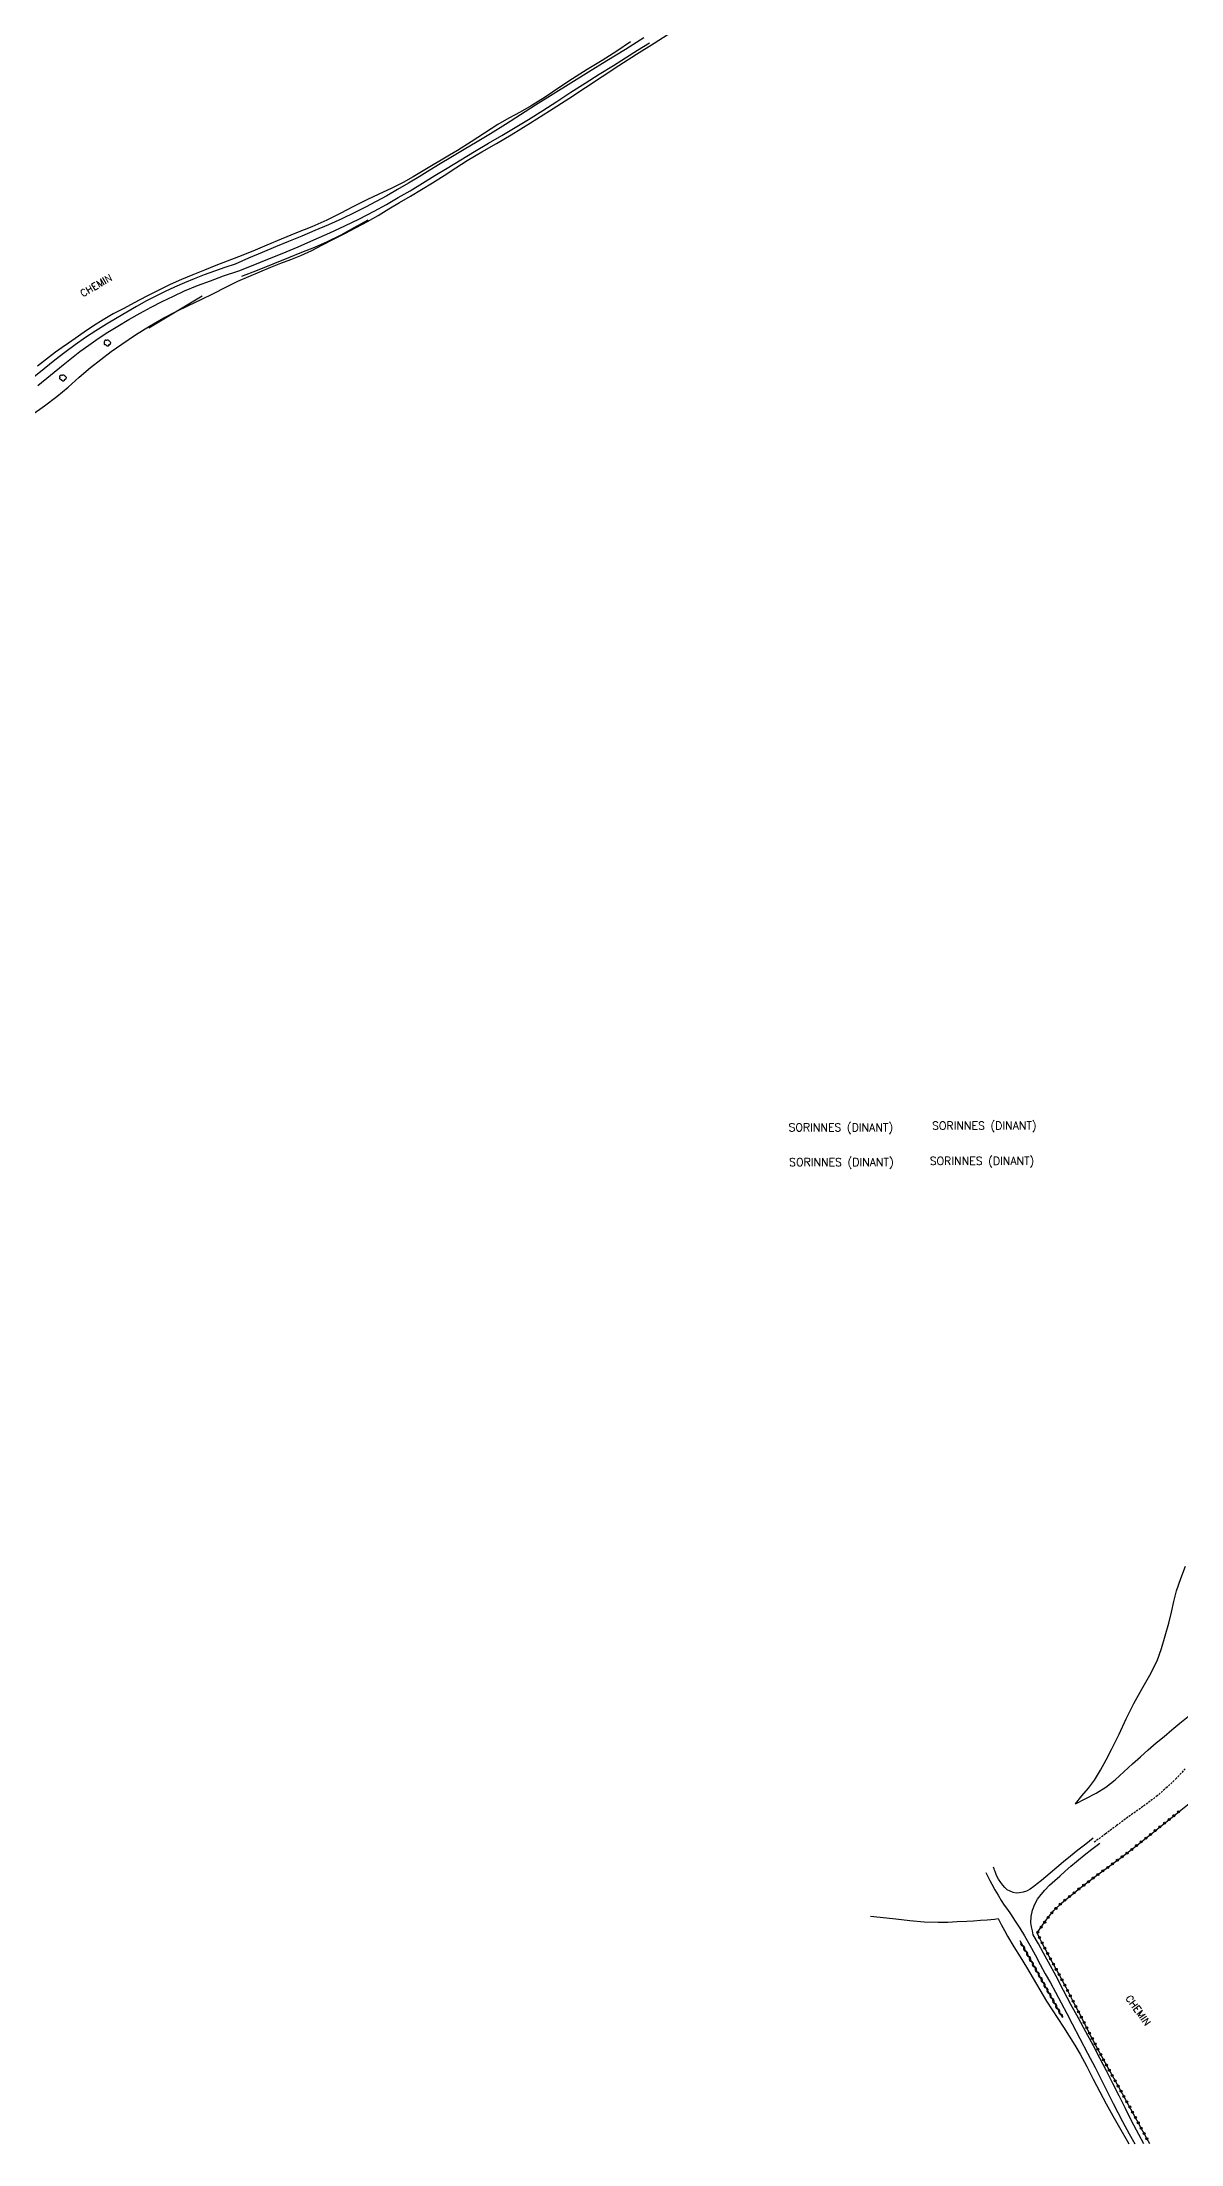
# Model space of a CAD drawing. Header units: millimetres. Extents: x 192000 to 193000, y 106000 to 107000.
# Drawn here: x 192282 to 192567, y 106000 to 106525 of the extents above; entities that cross this region are included whole.
import ezdxf
from ezdxf.enums import TextEntityAlignment as Align

# ---------------------------------------------------------------- set-up
doc = ezdxf.new("R2010")
doc.units = ezdxf.units.MM
doc.linetypes.add('DASHED', pattern=[0.75, 0.5, -0.25])
doc.layers.get('0').update_dxf_attribs({"linetype": 'CONTINUOUS'})
for name, color, linetype in [('W0070', 7, 'DASHED'), ('W0071', 7, 'CONTINUOUS'), ('W0211', 2, 'CONTINUOUS'), ('W0214', 2, 'CONTINUOUS'), ('W0300', 7, 'CONTINUOUS'), ('W0310', 3, 'CONTINUOUS'), ('W0323', 7, 'CONTINUOUS'), ('W0330', 7, 'CONTINUOUS'), ('W0980', 7, 'CONTINUOUS'), ('W0989', 7, 'CONTINUOUS')]:
    doc.layers.add(name, color=color, linetype=linetype)
doc.styles.get("Standard").update_dxf_attribs({"font": 'romans.shx', "width": 0.85})

# ---------------------------------------------------------------- blocks, each defined once
blk = doc.blocks.new('T300')
for p, q in [((-0.8, 0.51), (-0.86, 0.34)), ((-0.86, 0.34), (-0.86, 0.17)), ((-0.86, 0.17), (-0.74, 0.06)), ((-0.69, 0.63), (-0.8, 0.51)), ((-0.8, -0.06), (-0.74, 0.06)), ((-0.74, 0.06), (-0.69, 0.11)), ((-0.57, 0.69), (-0.69, 0.63)), ((-0.46, 0.69), (-0.57, 0.69)), ((-0.29, 0.63), (-0.46, 0.69)), ((-0.29, 0.63), (-0.17, 0.74)), ((-0.23, 0.57), (-0.29, 0.63)), ((-0.17, 0.74), (-0.06, 0.8)), ((-0.06, 0.8), (0.06, 0.8)), ((0.06, 0.8), (0.23, 0.74)), ((0.23, 0.74), (0.34, 0.63)), ((0.34, 0.63), (0.4, 0.51)), ((0.46, 0.46), (0.34, 0.46)), ((0.4, 0.51), (0.4, 0.46)), ((0.57, 0.4), (0.46, 0.46)), ((0.57, 0.4), (0.69, 0.29)), ((0.69, 0.29), (0.74, 0.17)), ((0.74, 0.06), (0.69, -0.17)), ((0.74, 0.17), (0.74, 0.06)), ((-0.8, -0.17), (-0.8, -0.06)), ((-0.8, -0.23), (-0.8, -0.17)), ((-0.74, -0.34), (-0.8, -0.23)), ((-0.69, -0.4), (-0.74, -0.34)), ((-0.51, -0.46), (-0.69, -0.4)), ((-0.4, -0.46), (-0.51, -0.46)), ((-0.4, -0.46), (-0.34, -0.46)), ((-0.34, -0.46), (-0.34, -0.4)), ((-0.34, -0.51), (-0.34, -0.46)), ((-0.29, -0.63), (-0.34, -0.51)), ((-0.17, -0.74), (-0.29, -0.63)), ((-0.06, -0.8), (-0.17, -0.74)), ((0.06, -0.8), (-0.06, -0.8)), ((0.17, -0.74), (0.06, -0.8)), ((0.23, -0.69), (0.17, -0.74)), ((0.29, -0.46), (0.23, -0.46)), ((0.29, -0.63), (0.23, -0.69)), ((0.46, -0.4), (0.29, -0.46)), ((0.34, -0.51), (0.29, -0.63)), ((0.34, -0.51), (0.34, -0.46)), ((0.57, -0.34), (0.46, -0.4)), ((0.63, -0.29), (0.57, -0.34)), ((0.69, -0.17), (0.63, -0.29))]:
    blk.add_line(p, q)
blk = doc.blocks.new('t323o')
at = {"color": 0, "linetype": 'Continuous'}
for radius in [0.25, 0.15]:
    blk.add_circle((0, 0), radius, dxfattribs=at)
blk = doc.blocks.new('t310o')
at = {"color": 0, "linetype": 'Continuous'}
for centre, start, end in [((-0.5, 0.38), 216.8699, 323.1304), ((0.5, -0.37), 36.8699, 143.1303)]:
    blk.add_arc(centre, 0.625, start, end, dxfattribs=at)

msp = doc.modelspace()

# ---------------------------------------------------------------- linework, layer by layer
at = {"layer": 'W0070'}
msp.add_lwpolyline([(192567.75, 106093.76), (192565.55, 106091.39), (192563.2, 106089.15), (192560.76, 106087.02), (192558.37, 106085.17), (192555.89, 106083.42), (192553.41, 106081.66), (192550.6, 106079.58), (192547.8, 106077.48), (192544.99, 106075.38)], dxfattribs=at)
at = {"layer": 'W0071'}
for points in [[(192432.41, 106526.32), (192427.81, 106523.46), (192423.2, 106520.61), (192418.6, 106517.76), (192414.18, 106515.01), (192409.76, 106512.26), (192405.35, 106509.49), (192401.6, 106507.1), (192397.85, 106504.7), (192394.08, 106502.35), (192390.79, 106500.38), (192387.49, 106498.43), (192384.19, 106496.48), (192381.55, 106494.87), (192378.91, 106493.26), (192376.27, 106491.65), (192373.58, 106490.04), (192370.89, 106488.45), (192368.17, 106486.89), (192365.55, 106485.44), (192362.9, 106484.03), (192360.23, 106482.67), (192356.93, 106481.12), (192353.58, 106479.64), (192350.21, 106478.19), (192346.94, 106476.81), (192343.65, 106475.46), (192340.37, 106474.1), (192337, 106472.68), (192333.64, 106471.26), (192330.28, 106469.83)], [(192331.22, 106468.12), (192334.82, 106469.56), (192338.43, 106471), (192342.02, 106472.47), (192346.02, 106474.14), (192349.99, 106475.85), (192353.94, 106477.61), (192357.68, 106479.36), (192361.4, 106481.16), (192365.07, 106483.05), (192368.08, 106484.7), (192371.05, 106486.41), (192374.01, 106488.15), (192377.11, 106490.02), (192380.2, 106491.92), (192383.29, 106493.81), (192386.72, 106495.88), (192390.15, 106497.94), (192393.6, 106500), (192396.94, 106501.96), (192400.29, 106503.92), (192403.62, 106505.92), (192407.16, 106508.17), (192410.67, 106510.47), (192414.19, 106512.76), (192417.73, 106515.01), (192421.29, 106517.25), (192424.84, 106519.48), (192427.85, 106521.36), (192430.86, 106523.25), (192433.87, 106525.13)], [(192330.28, 106469.83), (192327.7, 106468.94), (192325.12, 106468.04), (192322.55, 106467.1), (192320.06, 106466.12), (192317.59, 106465.1), (192315.13, 106464.02), (192312.78, 106462.94), (192310.45, 106461.8), (192308.14, 106460.62), (192305.67, 106459.24), (192303.24, 106457.81), (192300.81, 106456.35), (192298.13, 106454.77), (192295.46, 106453.16), (192292.85, 106451.48), (192290.27, 106449.65), (192287.75, 106447.73), (192285.25, 106445.78), (192282.59, 106443.67), (192279.97, 106441.53)], [(192280.98, 106439.5), (192284.12, 106442.06), (192287.27, 106444.59), (192289.39, 106446.28), (192291.51, 106447.95), (192293.68, 106449.57), (192296.07, 106451.21), (192298.51, 106452.79), (192300.98, 106454.32), (192303.73, 106455.95), (192306.51, 106457.52), (192309.33, 106459.04), (192312.07, 106460.46), (192314.85, 106461.82), (192317.66, 106463.11), (192320.86, 106464.42), (192324.11, 106465.64), (192327.36, 106466.85), (192331.22, 106468.12)], [(192544.77, 106076.41), (192542.86, 106074.92), (192540.94, 106073.44), (192539.05, 106071.93), (192537.34, 106070.53), (192535.65, 106069.12), (192533.96, 106067.7), (192532.89, 106066.78), (192531.83, 106065.87), (192530.73, 106064.99), (192529.88, 106064.32), (192529.02, 106063.68), (192528.09, 106063.19), (192527.24, 106062.9), (192526.35, 106062.72), (192525.48, 106062.71), (192524.71, 106062.87), (192523.96, 106063.16), (192523.27, 106063.55), (192522.66, 106064.06), (192522.12, 106064.67), (192521.64, 106065.32), (192521.08, 106066.19), (192520.6, 106067.11), (192520.21, 106068.07), (192520.09, 106068.42), (192519.98, 106068.78), (192519.86, 106069.14)], [(192529.77, 106052.28), (192529.54, 106053.27), (192529.32, 106054.26), (192529.19, 106055.25), (192529.27, 106056.83), (192529.61, 106058.41), (192530.15, 106059.9), (192530.85, 106061.14), (192531.73, 106062.31), (192532.67, 106063.42), (192533.85, 106064.66), (192535.12, 106065.82), (192536.4, 106066.96), (192537.76, 106068.2), (192539.15, 106069.42), (192540.55, 106070.62), (192542.47, 106072.16), (192544.42, 106073.66), (192546.36, 106075.16)], [(192517.94, 106067.81), (192518.42, 106066.83), (192518.91, 106065.86), (192519.41, 106064.9), (192520.16, 106063.52), (192520.95, 106062.17), (192521.77, 106060.84), (192522.52, 106059.72), (192523.29, 106058.61), (192524.05, 106057.5), (192525.24, 106055.7), (192526.42, 106053.89), (192527.55, 106052.05), (192528.91, 106049.66), (192530.21, 106047.23), (192531.51, 106044.81), (192532.77, 106042.52), (192534.04, 106040.23), (192535.3, 106037.94), (192536.71, 106035.29), (192538.12, 106032.64), (192539.52, 106029.99), (192541.43, 106026.36), (192543.34, 106022.73), (192545.23, 106019.08), (192547.51, 106014.6), (192549.77, 106010.1), (192552.07, 106005.62), (192553.75, 106002.5), (192555.11, 106000)], [(192557.43, 106000), (192556.15, 106002.38), (192554.35, 106005.79), (192552.78, 106008.89), (192551.23, 106012), (192549.66, 106015.1), (192548.05, 106018.26), (192546.43, 106021.4), (192544.79, 106024.54), (192542.93, 106027.99), (192541.06, 106031.43), (192539.19, 106034.87), (192537.34, 106038.38), (192535.49, 106041.91), (192533.61, 106045.42), (192532.34, 106047.71), (192531.06, 106049.99), (192529.77, 106052.28)]]:
    msp.add_lwpolyline(points, dxfattribs=at)
at = {"layer": 'W0211'}
for points in [[(192330.99, 106465.5), (192333.73, 106466.7), (192336.47, 106467.9), (192339.22, 106469.06), (192341.71, 106470.01), (192344.22, 106470.94), (192346.69, 106471.94), (192349.43, 106473.23), (192352.13, 106474.62), (192354.83, 106476.01), (192357.7, 106477.46), (192360.56, 106478.93), (192363.39, 106480.45), (192366.07, 106481.99), (192368.73, 106483.58), (192371.39, 106485.18), (192374.13, 106486.8), (192376.87, 106488.43), (192379.6, 106490.08), (192382.52, 106491.94), (192385.42, 106493.83), (192388.31, 106495.73)], [(192385.9, 106498.21), (192383.86, 106497), (192381.82, 106495.79), (192379.78, 106494.59), (192377.29, 106493.1), (192374.79, 106491.62), (192372.26, 106490.21), (192369.27, 106488.71), (192366.24, 106487.31), (192363.21, 106485.88), (192359.88, 106484.19), (192356.56, 106482.46), (192353.2, 106480.81), (192349.43, 106479.16), (192345.61, 106477.6), (192341.8, 106476.05), (192338.23, 106474.56), (192334.67, 106473.07), (192331.11, 106471.59)], [(192331.11, 106471.59), (192328.27, 106470.51), (192325.44, 106469.43), (192322.62, 106468.32), (192319.74, 106467.16), (192316.88, 106465.97), (192314.05, 106464.71), (192311.02, 106463.24), (192308.02, 106461.68), (192305.04, 106460.1), (192302.43, 106458.73), (192299.83, 106457.35), (192297.27, 106455.88), (192294.91, 106454.39), (192292.58, 106452.82), (192290.28, 106451.22), (192288.64, 106450.08), (192287.02, 106448.93), (192285.42, 106447.76), (192283.16, 106446.05), (192280.92, 106444.3)], [(192279.45, 106432.15), (192282.61, 106434.37), (192285.7, 106436.69), (192288.54, 106439.09), (192291.31, 106441.58), (192294.14, 106444), (192296.7, 106446), (192299.31, 106447.95), (192301.96, 106449.83), (192305.39, 106452.13), (192308.88, 106454.33), (192312.45, 106456.39), (192315.53, 106457.99), (192318.67, 106459.49), (192321.81, 106460.99), (192324.87, 106462.49), (192327.93, 106464), (192330.99, 106465.5)], [(192540.32, 106085.02), (192542.89, 106086.36), (192545.46, 106087.7), (192547.91, 106089.21), (192550.21, 106091.03), (192552.39, 106093.02), (192554.56, 106095.01), (192556.54, 106096.75), (192558.52, 106098.5), (192560.51, 106100.23), (192562.46, 106101.87), (192564.42, 106103.51), (192566.39, 106105.14), (192569.29, 106107.48)]]:
    msp.add_lwpolyline(points, dxfattribs=at)
at = {"layer": 'W0214'}
msp.add_lwpolyline([(192540.32, 106085.02), (192541.93, 106086.97), (192543.55, 106088.92), (192545.05, 106090.94), (192546.58, 106093.4), (192547.96, 106095.97), (192549.3, 106098.56), (192551.2, 106102.38), (192553.01, 106106.24), (192554.88, 106110.08), (192556.87, 106113.62), (192558.92, 106117.13), (192560.7, 106120.76), (192561.82, 106123.85), (192562.76, 106127.01), (192563.62, 106130.19), (192564.27, 106132.88), (192564.87, 106135.58), (192565.56, 106138.26), (192566.62, 106141.35), (192567.82, 106144.4)], dxfattribs=at)
at = {"layer": 'W0300'}
for points in [[(192331.98, 106466.77), (192335.88, 106468.33), (192339.78, 106469.89), (192343.68, 106471.46), (192346.94, 106472.75), (192350.2, 106474.04), (192353.4, 106475.44), (192356.82, 106477.16), (192360.17, 106479.01), (192363.53, 106480.86)], [(192322.05, 106461.76), (192308.74, 106453.79)]]:
    msp.add_lwpolyline(points, dxfattribs=at)
at = {"layer": 'W0310'}
msp.add_lwpolyline([(192526.38, 106050.81), (192536.94, 106031.84)], dxfattribs=at)
at = {"layer": 'W0323'}
msp.add_lwpolyline([(192558.87, 106000), (192557.63, 106002.3), (192555.65, 106005.97), (192553.65, 106009.64), (192551.56, 106013.41), (192549.45, 106017.18), (192547.37, 106020.96), (192545.43, 106024.62), (192543.52, 106028.3), (192541.62, 106031.98), (192539.83, 106035.45), (192538.04, 106038.91), (192536.22, 106042.36), (192534.99, 106044.61), (192533.75, 106046.86), (192532.54, 106049.13), (192531.94, 106050.33), (192531.36, 106051.54), (192530.77, 106052.74), (192532.1, 106054.64), (192533.43, 106056.54), (192534.87, 106058.33), (192536.91, 106060.3), (192539.13, 106062.11), (192541.38, 106063.89), (192545.26, 106066.87), (192549.23, 106069.74), (192553.15, 106072.66), (192556.53, 106075.32), (192559.89, 106078.02), (192563.25, 106080.71), (192566.2, 106083.07), (192569.16, 106085.41)], dxfattribs=at)
at = {"layer": 'W0330'}
for points in [[(192388.31, 106495.73), (192391.97, 106497.85), (192395.63, 106499.97), (192399.27, 106502.13), (192404.1, 106505.09), (192408.89, 106508.12), (192413.66, 106511.19), (192417.84, 106513.92), (192422.01, 106516.68), (192426.18, 106519.42), (192430.59, 106522.25), (192435.01, 106525.06), (192439.42, 106527.87)], [(192429.14, 106525.32), (192425.68, 106523.06), (192422, 106520.72), (192418.3, 106518.4), (192414.62, 106516.07), (192411.18, 106513.82), (192407.74, 106511.56), (192404.26, 106509.38), (192401.5, 106507.79), (192398.72, 106506.25), (192395.96, 106504.66), (192392.58, 106502.56), (192389.24, 106500.39), (192385.9, 106498.21)], [(192489.12, 106056.95), (192491.46, 106056.66), (192495.39, 106056.23), (192498.92, 106055.87), (192502.46, 106055.55), (192506.01, 106055.4), (192508.38, 106055.44), (192510.75, 106055.56), (192513.12, 106055.7), (192514.83, 106055.79), (192516.54, 106055.9), (192518.24, 106056.04), (192519.16, 106056.12), (192520.07, 106056.22), (192520.98, 106056.32), (192521.76, 106054.84), (192522.54, 106053.36), (192523.34, 106051.89), (192524.89, 106049.29), (192526.51, 106046.73), (192528.11, 106044.16), (192529.77, 106041.34), (192531.41, 106038.51), (192533.09, 106035.71), (192534.48, 106033.54), (192535.9, 106031.39), (192537.3, 106029.22), (192538.71, 106026.98), (192540.11, 106024.72), (192541.45, 106022.43), (192543.15, 106019.33), (192544.77, 106016.18), (192546.4, 106013.04), (192548.02, 106010.05), (192549.65, 106007.07), (192551.3, 106004.11), (192553.21, 106000.78), (192553.67, 106000)]]:
    msp.add_lwpolyline(points, dxfattribs=at)

# ---------------------------------------------------------------- block references
at = {"layer": 'W0300'}
for p in [(192298.4, 106450.07), (192287.29, 106441.34)]:
    msp.add_blockref('T300', p, dxfattribs=at)
at = {"layer": 'W0310', "rotation": 299.1184223919549}
for p in [(192527.11, 106049.5), (192527.84, 106048.19), (192528.57, 106046.88), (192529.3, 106045.57), (192530.03, 106044.26), (192530.76, 106042.95), (192531.49, 106041.64), (192532.22, 106040.33), (192532.95, 106039.02), (192533.68, 106037.71), (192534.41, 106036.4), (192535.14, 106035.09), (192535.87, 106033.78), (192536.6, 106032.47)]:
    msp.add_blockref('t310o', p, dxfattribs=at)
at = {"layer": 'W0323'}
for p, rotation in [((192561.4, 106079.23), 38.67020449775821), ((192562.57, 106080.17), 38.67020449775821), ((192563.74, 106081.11), 38.58161307009647), ((192564.92, 106082.04), 38.58161307009647), ((192566.09, 106082.98), 38.58161307009647), ((192555.55, 106074.55), 38.23350823741237), ((192556.72, 106075.48), 38.82198334115657), ((192557.89, 106076.42), 38.82198334115657), ((192559.06, 106077.36), 38.82198334115657), ((192560.23, 106078.3), 38.67020449775821), ((192548.37, 106069.12), 35.95253208449241), ((192549.58, 106070), 36.61942332999097), ((192550.78, 106070.9), 36.61942332999097), ((192551.99, 106071.79), 36.61942332999097), ((192553.19, 106072.69), 38.23350823741237), ((192554.37, 106073.62), 38.23350823741237), ((192541.17, 106063.72), 38.26288224517707), ((192542.36, 106064.64), 37.54217100506007), ((192543.55, 106065.55), 37.54217100506007), ((192544.74, 106066.46), 37.54217100506007), ((192545.94, 106067.36), 35.95253208449241), ((192547.15, 106068.24), 35.95253208449241), ((192535.44, 106058.88), 44.02994503755085), ((192536.52, 106059.93), 44.02994503755085), ((192537.66, 106060.91), 39.19088805593449), ((192538.82, 106061.86), 39.19088805593449), ((192539.99, 106062.79), 38.26288224517707), ((192531.76, 106054.16), 55.01405506179042), ((192532.62, 106055.39), 54.99987659050532), ((192533.49, 106056.61), 51.08362778822308), ((192534.43, 106057.78), 51.08362778822308), ((192530.9, 106052.93), 55.01405506179042), ((192531.32, 106051.6), 116.010839774132), ((192531.98, 106050.26), 116.5459334673887), ((192532.66, 106048.92), 117.9216191561602), ((192533.36, 106047.59), 117.9216191561602), ((192534.07, 106046.27), 118.9397830511989), ((192534.8, 106044.96), 118.9397830511989), ((192535.52, 106043.64), 118.6496094918688), ((192536.24, 106042.33), 117.7284241971759), ((192536.94, 106041), 117.7284241971759), ((192537.63, 106039.67), 117.7284241971759), ((192538.33, 106038.34), 117.3341199702278), ((192539.02, 106037.01), 117.3341199702278), ((192539.71, 106035.68), 117.3341199702278), ((192540.39, 106034.34), 117.3471751022269), ((192541.08, 106033.01), 117.3471751022269), ((192541.77, 106031.68), 117.3871264549811), ((192542.46, 106030.35), 117.3871264549811), ((192543.15, 106029.02), 117.3871264549811), ((192543.84, 106027.68), 117.4302938265959), ((192544.53, 106026.35), 117.4302938265959), ((192545.23, 106025.02), 117.4302938265959), ((192545.92, 106023.69), 117.9066130074574), ((192546.63, 106022.37), 117.9066130074574), ((192547.33, 106021.04), 117.9066130074574), ((192548.05, 106019.73), 118.7630841200388), ((192548.77, 106018.41), 118.7630841200388), ((192549.49, 106017.1), 119.257171259796), ((192550.23, 106015.79), 119.257171259796), ((192550.96, 106014.48), 119.257171259796), ((192551.69, 106013.17), 119.0481552123528), ((192552.42, 106011.86), 119.0481552123528), ((192553.15, 106010.55), 119.0481552123528), ((192553.87, 106009.24), 118.5721303404364), ((192554.59, 106007.92), 118.5721303404364), ((192555.31, 106006.6), 118.5721303404364), ((192556.02, 106005.28), 118.3574538730969), ((192556.74, 106003.96), 118.3574538730969), ((192557.45, 106002.64), 118.3574538730969), ((192558.16, 106001.32), 118.2775203378688)]:
    msp.add_blockref('t323o', p, dxfattribs=dict(at, rotation=rotation))

# ---------------------------------------------------------------- texts
at = {"layer": 'W0980'}
for p in [(192481.67, 106253.92), (192517.54, 106254.35), (192481.82, 106245.24), (192516.96, 106245.53)]:
    msp.add_text('SORINNES (DINANT)', height=2, dxfattribs=at).set_placement(p, align=Align.MIDDLE)
at = {"layer": 'W0989'}
for rotation, p in [(30.2802, (192292.23, 106461.51)), (305.6727, (192552.73, 106036.41))]:
    msp.add_text('CHEMIN', height=1.75, rotation=rotation, dxfattribs=at).set_placement(p)

doc.saveas('drawing.dxf')
